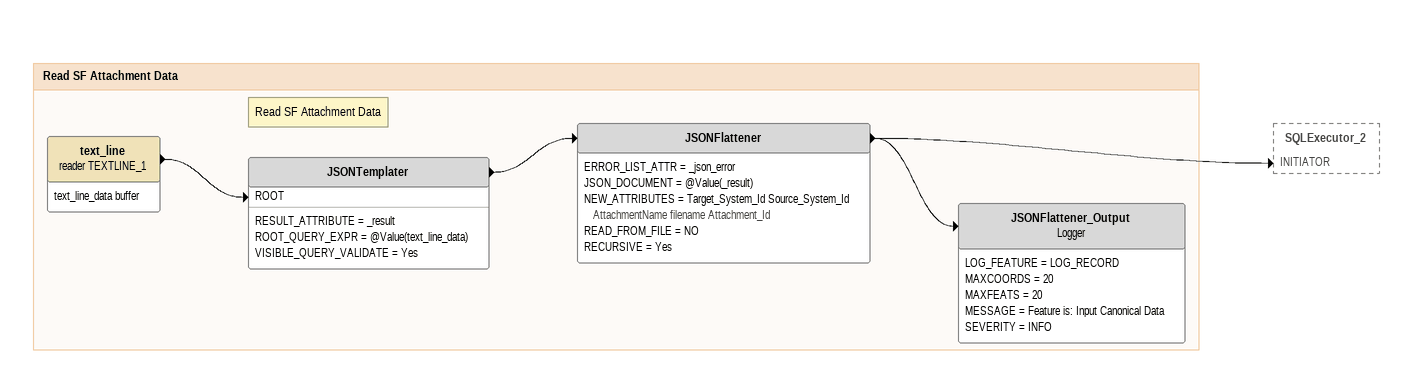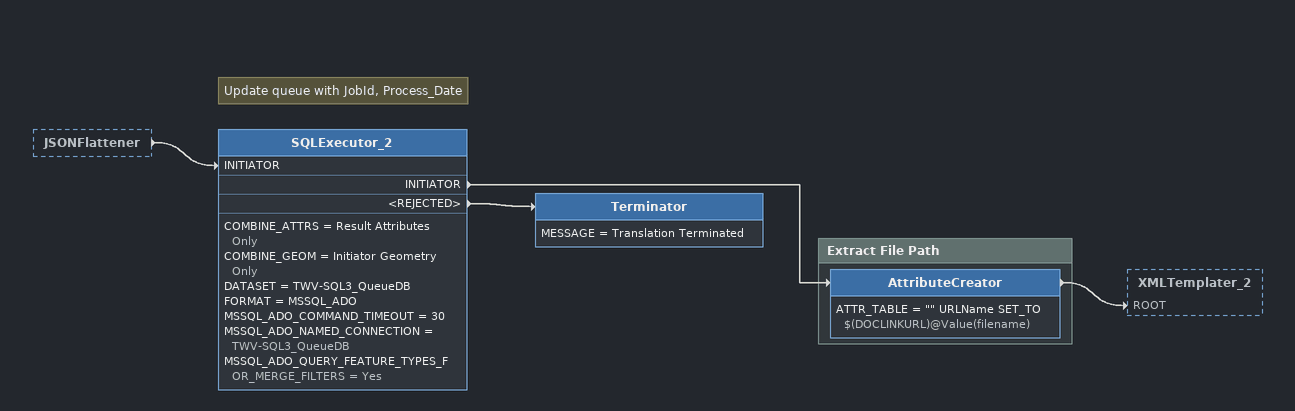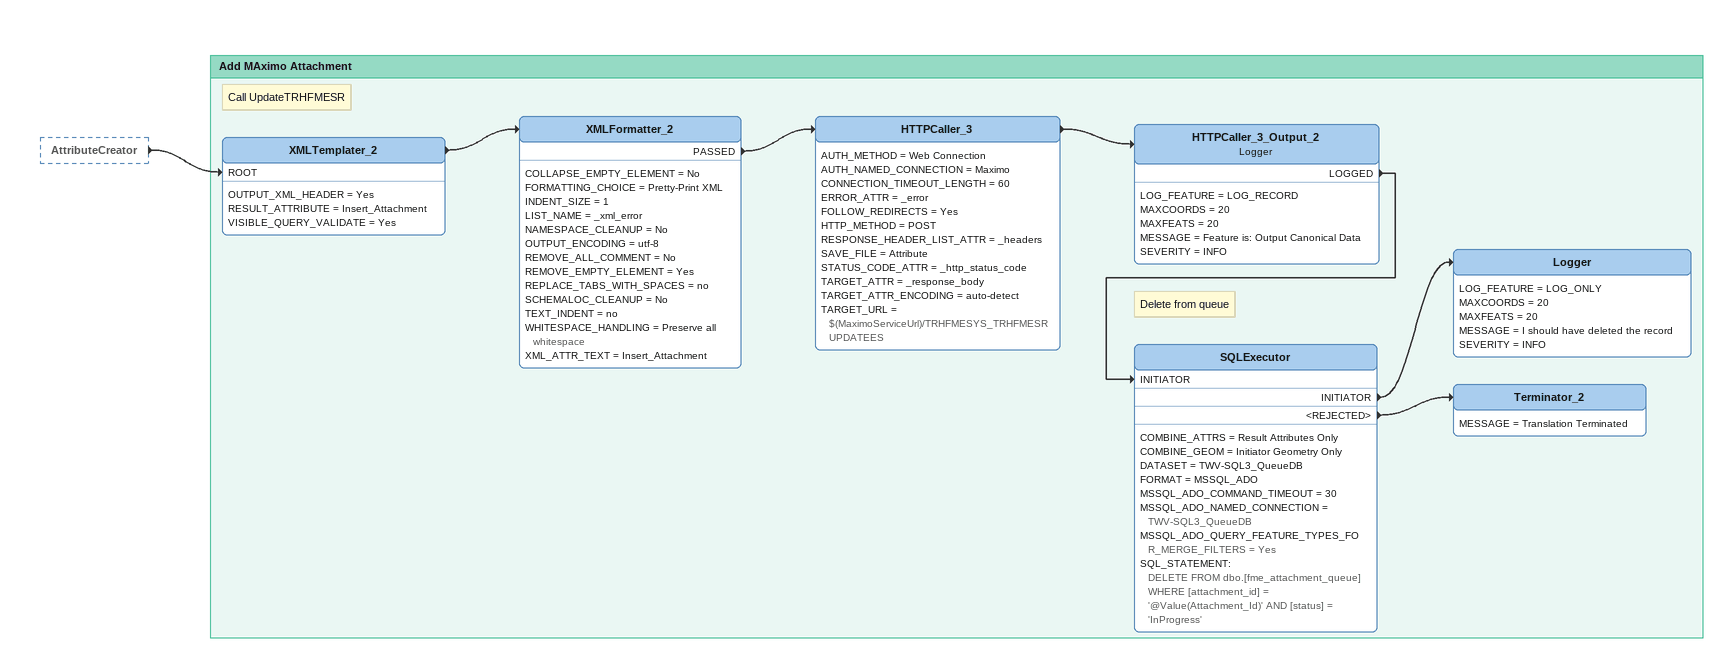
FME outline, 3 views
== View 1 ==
Bookmark: Read SF Attachment Data
text_line (reader TEXTLINE_1)
    attributes: text_line_data buffer
    -> JSONTemplater [ROOT]
Note: Read SF Attachment Data
JSONTemplater
    RESULT_ATTRIBUTE = _result
    ROOT_QUERY_EXPR = @Value(text_line_data)
    VISIBLE_QUERY_VALIDATE = Yes
    -> JSONFlattener
JSONFlattener
    ERROR_LIST_ATTR = _json_error
    JSON_DOCUMENT = @Value(_result)
    NEW_ATTRIBUTES = Target_System_Id Source_System_Id AttachmentName filename Attachment_Id
    READ_FROM_FILE = NO
    RECURSIVE = Yes
    -> JSONFlattener_Output
    -> SQLExecutor_2 [INITIATOR]
JSONFlattener_Output: Logger
    LOG_FEATURE = LOG_RECORD
    MAXCOORDS = 20
    MAXFEATS = 20
    MESSAGE = Feature is: Input Canonical Data
    SEVERITY = INFO

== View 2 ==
JSONFlattener [outside]
    -> SQLExecutor_2 [INITIATOR]
Note: Update queue with JobId, Process_Date
SQLExecutor_2
    COMBINE_ATTRS = Result Attributes Only
    COMBINE_GEOM = Initiator Geometry Only
    DATASET = TWV-SQL3_QueueDB
    FORMAT = MSSQL_ADO
    MSSQL_ADO_COMMAND_TIMEOUT = 30
    MSSQL_ADO_NAMED_CONNECTION = TWV-SQL3_QueueDB
    MSSQL_ADO_QUERY_FEATURE_TYPES_FOR_MERGE_FILTERS = Yes
    INITIATOR -> AttributeCreator
    <REJECTED> -> Terminator
Terminator
    MESSAGE = Translation Terminated

Bookmark: Extract File Path
AttributeCreator
    ATTR_TABLE = "" URLName SET_TO $(DOCLINKURL)@Value(filename)
    -> XMLTemplater_2 [ROOT]

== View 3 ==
AttributeCreator [outside]
    -> XMLTemplater_2 [ROOT]

Bookmark: Add MAximo Attachment
Note: Call UpdateTRHFMESR
XMLTemplater_2
    OUTPUT_XML_HEADER = Yes
    RESULT_ATTRIBUTE = Insert_Attachment
    VISIBLE_QUERY_VALIDATE = Yes
    -> XMLFormatter_2
XMLFormatter_2
    COLLAPSE_EMPTY_ELEMENT = No
    FORMATTING_CHOICE = Pretty-Print XML
    INDENT_SIZE = 1
    LIST_NAME = _xml_error
    NAMESPACE_CLEANUP = No
    OUTPUT_ENCODING = utf-8
    REMOVE_ALL_COMMENT = No
    REMOVE_EMPTY_ELEMENT = Yes
    REPLACE_TABS_WITH_SPACES = no
    SCHEMALOC_CLEANUP = No
    TEXT_INDENT = no
    WHITESPACE_HANDLING = Preserve all whitespace
    XML_ATTR_TEXT = Insert_Attachment
    PASSED -> HTTPCaller_3
HTTPCaller_3
    AUTH_METHOD = Web Connection
    AUTH_NAMED_CONNECTION = Maximo
    CONNECTION_TIMEOUT_LENGTH = 60
    ERROR_ATTR = _error
    FOLLOW_REDIRECTS = Yes
    HTTP_METHOD = POST
    RESPONSE_HEADER_LIST_ATTR = _headers
    SAVE_FILE = Attribute
    STATUS_CODE_ATTR = _http_status_code
    TARGET_ATTR = _response_body
    TARGET_ATTR_ENCODING = auto-detect
    TARGET_URL = $(MaximoServiceUrl)/TRHFMESYS_TRHFMESRUPDATEES
    -> HTTPCaller_3_Output_2
HTTPCaller_3_Output_2: Logger
    LOG_FEATURE = LOG_RECORD
    MAXCOORDS = 20
    MAXFEATS = 20
    MESSAGE = Feature is: Output Canonical Data
    SEVERITY = INFO
    LOGGED -> SQLExecutor [INITIATOR]
Note: Delete from queue
SQLExecutor
    COMBINE_ATTRS = Result Attributes Only
    COMBINE_GEOM = Initiator Geometry Only
    DATASET = TWV-SQL3_QueueDB
    FORMAT = MSSQL_ADO
    MSSQL_ADO_COMMAND_TIMEOUT = 30
    MSSQL_ADO_NAMED_CONNECTION = TWV-SQL3_QueueDB
    MSSQL_ADO_QUERY_FEATURE_TYPES_FOR_MERGE_FILTERS = Yes
    SQL_STATEMENT:
      DELETE FROM dbo.[fme_attachment_queue]
      WHERE [attachment_id] = '@Value(Attachment_Id)' AND [status] = 'InProgress'
    INITIATOR -> Logger
    <REJECTED> -> Terminator_2
Logger
    LOG_FEATURE = LOG_ONLY
    MAXCOORDS = 20
    MAXFEATS = 20
    MESSAGE = I should have deleted the record
    SEVERITY = INFO
Terminator_2
    MESSAGE = Translation Terminated
